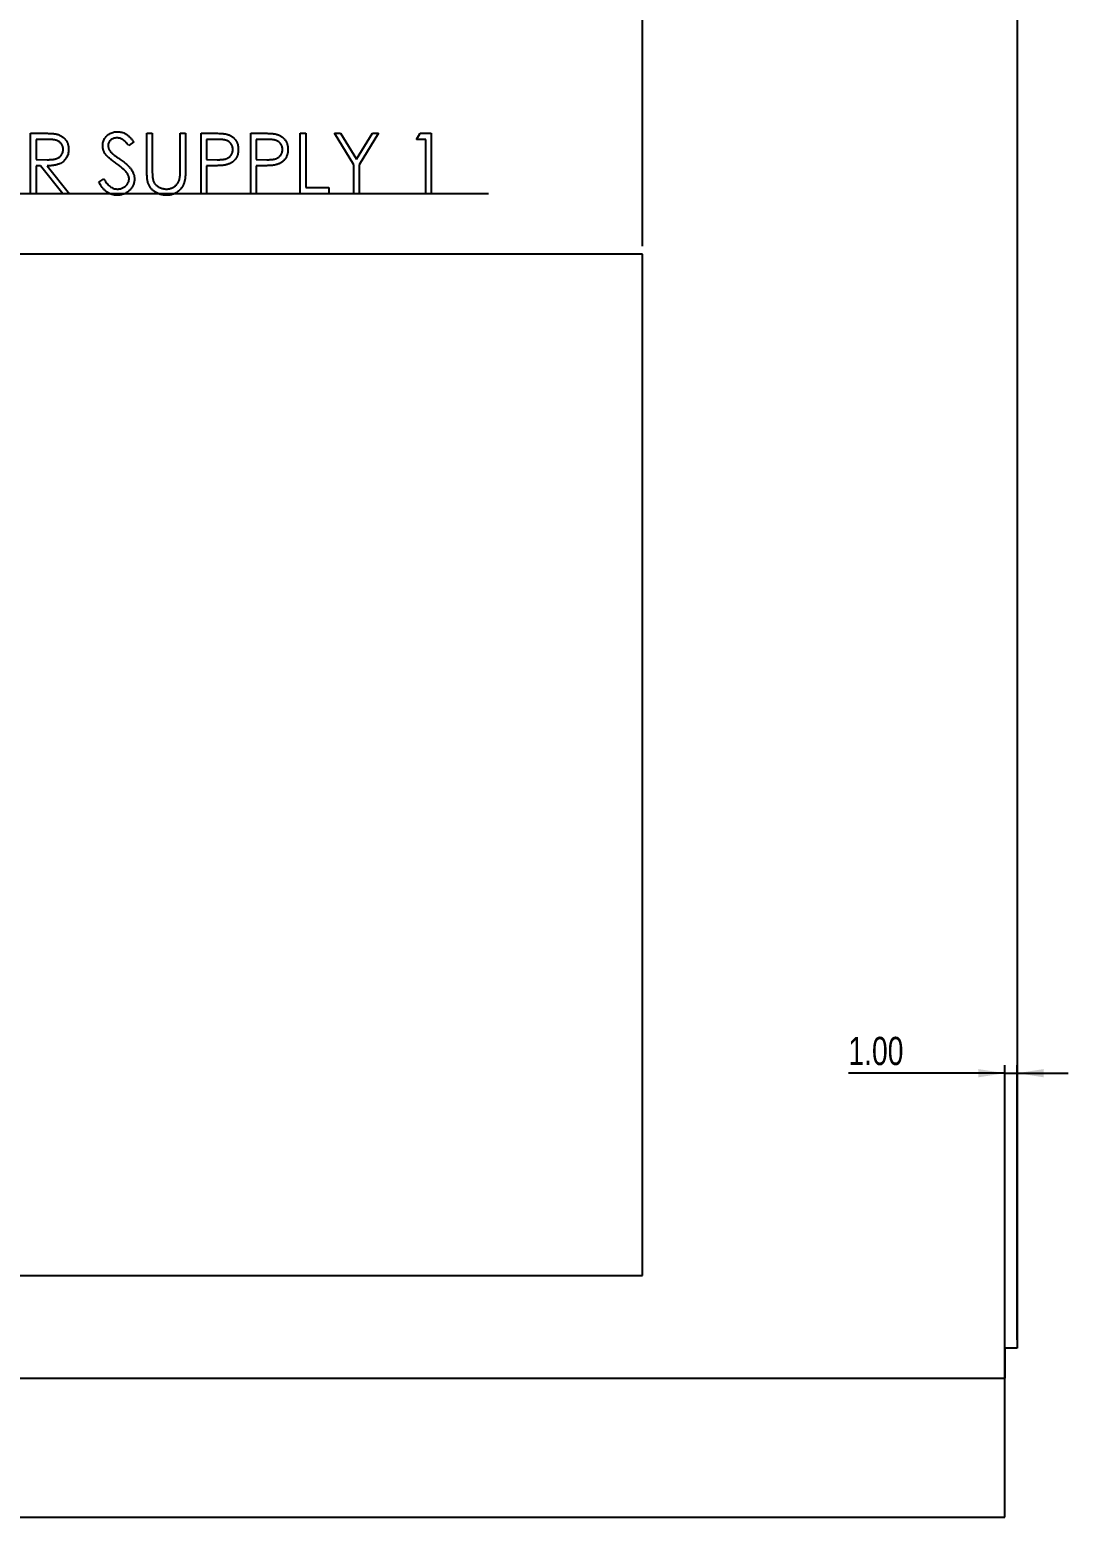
# Model space of a CAD drawing. Header units: millimetres. Extents: x 0 to 836, y 0 to 589.
# Drawn here: x 573.3 to 702.1, y 208.5 to 393.1 of the extents above; entities that cross this region are included whole.
import ezdxf

# ---------------------------------------------------------------- set-up
doc = ezdxf.new("R2010")
doc.units = ezdxf.units.MM
doc.layers.add('FORMAT', color=7, linetype='Continuous')
doc.styles.add('SLDTEXTSTYLE0', font='TXT', dxfattribs={"width": 0.75})
doc.dimstyles.new('SLDDIMSTYLE0', dxfattribs={"dimtxt": 3.5, "dimasz": 3.302, "dimexe": 0, "dimexo": 0.0625, "dimgap": 0.875, "dimtad": 1, "dimlfac": 0.666667, "dimrnd": 1e-09, "dimzin": 4, "dimdsep": 46, "dimtxsty": 'SLDTEXTSTYLE0', "dimsah": 1, "dimcen": 0.09, "dimadec": 0, "dimazin": 1, "dimtfac": 1, "dimtofl": 0, "dimtmove": 0, "dimatfit": 3, "dimfxl": 1, "dimfrac": 2, "dimtolj": 1, "dimtzin": 12, "dimarcsym": 0})
doc.dimstyles.new('SLDDIMSTYLE1', dxfattribs={"dimtxt": 3.5, "dimasz": 3.302, "dimexe": 0, "dimexo": 0.0625, "dimgap": 0.875, "dimtad": 1, "dimlfac": 0.666667, "dimrnd": 1e-09, "dimzin": 4, "dimdsep": 46, "dimtxsty": 'SLDTEXTSTYLE0', "dimsah": 1, "dimcen": 0.09, "dimadec": 0, "dimazin": 1, "dimtfac": 1, "dimtmove": 0, "dimatfit": 0, "dimfxl": 1, "dimfrac": 2, "dimtolj": 1, "dimtzin": 12, "dimarcsym": 0})

# ---------------------------------------------------------------- blocks, each defined once
blk = doc.blocks.new('_D_1')
at = {"layer": 'FORMAT'}
for p, q in [((58.29, 421.36), (58.29, 549.74)), ((58.29, 548.74), (694.29, 548.74)), ((694.29, 421.36), (694.29, 549.74))]:
    blk.add_line(p, q, dxfattribs=at)
for points in [[(58.29, 548.74), (61.59, 548.23), (61.59, 549.24)], [(694.29, 548.74), (690.99, 549.24), (690.99, 548.23)]]:
    blk.add_solid(points, dxfattribs=at)
at = {"layer": 'FORMAT', "insert": (369.18, 553.25), "char_height": 3.5, "attachment_point": 1, "style": 'SLDTEXTSTYLE0'}
blk.add_mtext('424.00', dxfattribs=at)
blk = doc.blocks.new('_D_2')
at = {"layer": 'FORMAT'}
for p, q in [((694.29, 224.56), (694.29, 264.62)), ((695.79, 230.51), (695.79, 264.62)), ((694.29, 263.62), (674.86, 263.62)), ((694.29, 263.62), (695.79, 263.62)), ((695.79, 263.62), (702.14, 263.62))]:
    blk.add_line(p, q, dxfattribs=at)
for points in [[(694.29, 263.62), (690.99, 264.13), (690.99, 263.11)], [(695.79, 263.62), (699.09, 263.11), (699.09, 264.13)]]:
    blk.add_solid(points, dxfattribs=at)
at = {"layer": 'FORMAT', "insert": (674.86, 268.13), "char_height": 3.5, "attachment_point": 1, "style": 'SLDTEXTSTYLE0'}
blk.add_mtext('1.00', dxfattribs=at)
blk = doc.blocks.new('_D_7')
at = {"layer": 'FORMAT'}
for p, q in [((528.01, 372.76), (528.01, 379.11)), ((630.21, 372.76), (527.01, 372.76)), ((528.01, 372.76), (528.01, 365.26)), ((546.83, 365.26), (527.01, 365.26)), ((528.01, 365.26), (528.01, 358.91))]:
    blk.add_line(p, q, dxfattribs=at)
for points in [[(528.01, 372.76), (528.52, 376.07), (527.51, 376.07)], [(528.01, 365.26), (527.51, 361.96), (528.52, 361.96)]]:
    blk.add_solid(points, dxfattribs=at)
at = {"layer": 'FORMAT', "insert": (523.5, 367.1), "char_height": 3.5, "attachment_point": 1, "rotation": 90, "style": 'SLDTEXTSTYLE0'}
blk.add_mtext('5.00', dxfattribs=at)
blk = doc.blocks.new('_D_65')
at = {"layer": 'FORMAT'}
for p, q in [((454.29, 467.76), (454.29, 445.93)), ((454.29, 446.93), (649.29, 446.93)), ((649.29, 366.26), (649.29, 447.93))]:
    blk.add_line(p, q, dxfattribs=at)
for points in [[(454.29, 446.93), (457.59, 446.42), (457.59, 447.44)], [(649.29, 446.93), (645.99, 447.44), (645.99, 446.42)]]:
    blk.add_solid(points, dxfattribs=at)
at = {"layer": 'FORMAT', "insert": (569.32, 451.44), "char_height": 3.5, "attachment_point": 1, "style": 'SLDTEXTSTYLE0'}
blk.add_mtext('130.00', dxfattribs=at)

msp = doc.modelspace()

# ---------------------------------------------------------------- linework, layer by layer
at = {"color": 7, "linetype": 'Continuous', "lineweight": 25}
for p, q in [((695.79008, 514.51361), (695.79008, 229.51361)), ((573.38624, 380.26361), (574.88714, 380.26361)), ((573.38624, 372.76361), (573.38624, 380.26361)), ((574.05932, 379.49438), (574.05932, 376.99438)), ((575.46557, 379.49438), (574.05932, 379.49438)), ((586.1747, 379.18639), (585.56623, 378.72515)), ((587.80932, 380.26361), (588.48239, 380.26361)), ((587.80932, 375.73386), (587.80932, 380.26361)), ((588.48239, 380.26361), (588.48239, 375.76992)), ((591.94393, 380.26361), (592.61701, 380.26361)), ((591.94393, 375.76992), (591.94393, 380.26361)), ((592.61701, 380.26361), (592.61701, 375.73386)), ((594.54008, 380.26361), (596.01094, 380.26361)), ((594.54008, 372.76361), (594.54008, 380.26361)), ((595.21316, 379.49438), (595.21316, 376.99438)), ((596.58486, 379.49438), (595.21316, 379.49438)), ((600.69393, 380.26361), (602.16478, 380.26361)), ((600.69393, 372.76361), (600.69393, 380.26361)), ((601.36701, 379.49438), (601.36701, 376.99438)), ((602.7387, 379.49438), (601.36701, 379.49438)), ((606.84778, 380.26361), (607.52085, 380.26361)), ((606.84778, 372.76361), (606.84778, 380.26361)), ((607.52085, 380.26361), (607.52085, 373.53284)), ((611.07855, 380.26361), (611.84928, 380.26361)), ((613.48239, 376.32881), (611.07855, 380.26361)), ((611.84928, 380.26361), (613.82043, 377.04095)), ((613.82043, 377.04095), (615.78858, 380.26361)), ((616.55932, 380.26361), (614.15547, 376.32881)), ((615.78858, 380.26361), (616.55932, 380.26361)), ((621.27085, 379.49438), (621.71106, 380.26361)), ((622.4247, 379.49438), (621.27085, 379.49438)), ((621.71106, 380.26361), (623.09778, 380.26361)), ((622.4247, 372.76361), (622.4247, 379.49438)), ((623.09778, 380.26361), (623.09778, 372.76361)), ((574.05932, 376.99438), (575.43251, 376.98386)), ((595.21316, 376.99438), (596.52626, 376.97785)), ((601.36701, 376.99438), (602.68011, 376.97785)), ((574.05932, 376.22515), (574.05932, 372.76361)), ((574.60619, 376.22515), (574.05932, 376.22515)), ((577.3616, 372.76361), (574.60619, 376.22515)), ((575.43852, 376.22515), (578.19393, 372.76361)), ((595.21316, 376.22515), (595.21316, 372.76361)), ((595.74952, 376.22515), (595.21316, 376.22515)), ((601.36701, 376.22515), (601.36701, 372.76361)), ((601.90337, 376.22515), (601.36701, 376.22515)), ((613.48239, 372.76361), (613.48239, 376.32881)), ((614.15547, 376.32881), (614.15547, 372.76361)), ((581.84778, 374.21042), (582.48179, 374.59053)), ((607.52085, 373.53284), (610.40547, 373.53284)), ((610.40547, 373.53284), (610.40547, 372.76361)), ((574.05932, 372.76361), (573.38624, 372.76361)), ((578.19393, 372.76361), (577.3616, 372.76361)), ((595.21316, 372.76361), (594.54008, 372.76361)), ((601.36701, 372.76361), (600.69393, 372.76361)), ((610.40547, 372.76361), (606.84778, 372.76361)), ((614.15547, 372.76361), (613.48239, 372.76361)), ((623.09778, 372.76361), (622.4247, 372.76361)), ((649.29008, 365.26361), (542.04008, 365.26361)), ((649.29008, 238.51361), (649.29008, 365.26361)), ((542.04008, 238.51361), (649.29008, 238.51361)), ((695.79008, 229.51361), (694.29008, 229.51361)), ((694.29008, 229.51361), (694.29008, 225.76361)), ((58.29008, 225.76361), (694.29008, 225.76361)), ((694.29008, 208.51361), (694.29008, 225.76361)), ((58.29008, 208.51361), (694.29008, 208.51361))]:
    msp.add_line(p, q, dxfattribs=at)
for points, knots in [([(582.32855, 378.70562), (582.33134, 378.78497), (582.33688, 378.94197), (582.38368, 379.17132), (582.45755, 379.39029), (582.56104, 379.59671), (582.69445, 379.78521), (582.84883, 379.95796), (583.03271, 380.10317), (583.23447, 380.23006), (583.4553, 380.32937), (583.68671, 380.40429), (583.92906, 380.44673), (584.09321, 380.45283), (584.1765, 380.45592)], [0, 0, 0, 0, 0.083785371, 0.165779888, 0.246280008, 0.327460928, 0.408796954, 0.489715241, 0.571376032, 0.655523321, 0.741019483, 0.826546761, 0.911988852, 1, 1, 1, 1]), ([(584.1765, 380.45592), (584.26488, 380.45287), (584.44064, 380.44681), (584.69918, 380.3941), (584.94809, 380.30688), (585.14833, 380.20791), (585.30504, 380.10905), (585.42455, 380.01901), (585.54566, 379.91535), (585.66934, 379.79779), (585.7935, 379.66527), (585.91998, 379.51867), (586.04908, 379.35891), (586.13213, 379.24485), (586.1747, 379.18639)], [0, 0, 0, 0, 0.107232799, 0.213251813, 0.318830447, 0.426793531, 0.483645951, 0.543603822, 0.60830765, 0.67712676, 0.750685636, 0.828713418, 0.912190348, 1, 1, 1, 1]), ([(574.88714, 380.26361), (574.9873, 380.26328), (575.17962, 380.26264), (575.45513, 380.25907), (575.70547, 380.24884), (575.93052, 380.24003), (576.13025, 380.22398), (576.3053, 380.20863), (576.45484, 380.18855), (576.54537, 380.16989), (576.58636, 380.16145)], [0, 0, 0, 0, 0.176257755, 0.338434414, 0.484822051, 0.617157578, 0.734698361, 0.837385184, 0.926372421, 1, 1, 1, 1]), ([(577.4247, 378.2594), (577.42212, 378.31972), (577.41702, 378.43924), (577.37534, 378.61421), (577.30487, 378.77936), (577.20989, 378.934), (577.09418, 379.07437), (576.9585, 379.19447), (576.80656, 379.29357), (576.66455, 379.3569), (576.53762, 379.39573), (576.42741, 379.42306), (576.30289, 379.44501), (576.16344, 379.4626), (576.00966, 379.47771), (575.84078, 379.4879), (575.65792, 379.49393), (575.53118, 379.49422), (575.46557, 379.49438)], [0, 0, 0, 0, 0.068814296, 0.136364825, 0.204019354, 0.273063739, 0.34291332, 0.410965444, 0.479168767, 0.549308007, 0.587651576, 0.630646669, 0.678878786, 0.731934299, 0.791111423, 0.85528319, 0.925085939, 1, 1, 1, 1]), ([(576.58636, 380.16145), (576.64123, 380.14789), (576.7498, 380.12106), (576.90612, 380.06436), (577.05508, 379.99875), (577.19606, 379.92169), (577.32835, 379.8326), (577.45332, 379.73302), (577.57153, 379.62351), (577.67821, 379.50129), (577.77879, 379.37307), (577.86362, 379.23442), (577.93675, 379.08943), (577.99497, 378.93663), (578.04185, 378.77749), (578.07491, 378.61059), (578.09474, 378.43667), (578.09675, 378.31805), (578.09778, 378.2579)], [0, 0, 0, 0, 0.0642168426, 0.1270637657, 0.1887445383, 0.2491321028, 0.3094525327, 0.3698266762, 0.4306501418, 0.4923519319, 0.5540721063, 0.6156897837, 0.6767977025, 0.7384390482, 0.8013169101, 0.8651845117, 0.9316413244, 1, 1, 1, 1]), ([(582.74772, 377.56379), (582.71456, 377.60793), (582.64936, 377.69475), (582.56329, 377.83045), (582.49013, 377.96935), (582.43278, 378.11185), (582.38449, 378.25592), (582.35201, 378.40346), (582.33167, 378.5538), (582.32959, 378.65497), (582.32855, 378.70562)], [0, 0, 0, 0, 0.133506769, 0.2625589787, 0.3882644471, 0.5126673547, 0.63372227, 0.7553938601, 0.8775529451, 1, 1, 1, 1]), ([(584.10138, 379.68669), (584.0239, 379.68409), (583.87449, 379.67908), (583.66237, 379.6244), (583.47146, 379.53829), (583.30742, 379.41762), (583.17084, 379.27464), (583.07204, 379.11012), (583.01257, 378.92844), (583.00532, 378.80171), (583.00162, 378.73717)], [0, 0, 0, 0, 0.143073084, 0.275902964, 0.402370856, 0.528413645, 0.650356379, 0.765895086, 0.880774131, 1, 1, 1, 1]), ([(583.00162, 378.73717), (583.00247, 378.69699), (583.00415, 378.61656), (583.02767, 378.49773), (583.05788, 378.37921), (583.10576, 378.26152), (583.17186, 378.1426), (583.25865, 378.02041), (583.36797, 377.89387), (583.4517, 377.81157), (583.49591, 377.76812)], [0, 0, 0, 0, 0.107285214, 0.214745861, 0.32293856, 0.434116163, 0.553412311, 0.686072985, 0.834255992, 1, 1, 1, 1]), ([(585.56623, 378.72515), (585.52948, 378.77248), (585.45873, 378.86363), (585.35131, 378.99129), (585.25006, 379.10789), (585.15031, 379.20917), (585.05733, 379.30068), (584.96707, 379.37902), (584.88086, 379.44497), (584.77218, 379.51535), (584.63564, 379.58511), (584.46425, 379.64415), (584.28513, 379.67962), (584.16314, 379.68431), (584.10138, 379.68669)], [0, 0, 0, 0, 0.098469431, 0.189629101, 0.274184089, 0.352183161, 0.423198873, 0.488550946, 0.548473346, 0.601440164, 0.701198082, 0.799591802, 0.898545098, 1, 1, 1, 1]), ([(596.01094, 380.26361), (596.1121, 380.2635), (596.30594, 380.26328), (596.5839, 380.25682), (596.83635, 380.2482), (597.06275, 380.23623), (597.26378, 380.2221), (597.43855, 380.20227), (597.58842, 380.18157), (597.67822, 380.16053), (597.71917, 380.15093)], [0, 0, 0, 0, 0.176955752, 0.33905508, 0.486318225, 0.618780923, 0.735618828, 0.838742477, 0.926457068, 1, 1, 1, 1]), ([(598.48239, 378.24889), (598.47969, 378.30918), (598.47431, 378.42905), (598.43433, 378.60471), (598.36715, 378.77236), (598.27403, 378.92873), (598.16102, 379.07057), (598.02966, 379.19377), (597.88027, 379.29282), (597.74131, 379.35675), (597.61788, 379.39578), (597.51067, 379.42309), (597.38962, 379.4449), (597.25469, 379.46255), (597.10692, 379.47767), (596.94506, 379.48792), (596.7697, 379.49393), (596.64796, 379.49422), (596.58486, 379.49438)], [0, 0, 0, 0, 0.070043755, 0.139238317, 0.208197455, 0.279173374, 0.349986812, 0.418353846, 0.487609584, 0.557411073, 0.595330157, 0.637964052, 0.685912778, 0.738185165, 0.796102647, 0.858516544, 0.926657726, 1, 1, 1, 1]), ([(597.71917, 380.15093), (597.77101, 380.13674), (597.87348, 380.10869), (598.02112, 380.05252), (598.1616, 379.98592), (598.29538, 379.91001), (598.42083, 379.82154), (598.53981, 379.7241), (598.65128, 379.61543), (598.75461, 379.49676), (598.84951, 379.37007), (598.93122, 379.23348), (598.99963, 379.08928), (599.05831, 378.93758), (599.10054, 378.7771), (599.13236, 378.60896), (599.15255, 378.43317), (599.15448, 378.31304), (599.15547, 378.25189)], [0, 0, 0, 0, 0.0624813386, 0.1234903827, 0.1834110942, 0.243153221, 0.3021267354, 0.3617096708, 0.4218422917, 0.4829319014, 0.5445522544, 0.60568072, 0.6676797383, 0.7299843875, 0.7945509213, 0.8603456197, 0.9289073563, 1, 1, 1, 1]), ([(602.16478, 380.26361), (602.26595, 380.2635), (602.45979, 380.26328), (602.73775, 380.25682), (602.9902, 380.2482), (603.21659, 380.23623), (603.41763, 380.2221), (603.59239, 380.20227), (603.74226, 380.18157), (603.83206, 380.16053), (603.87302, 380.15093)], [0, 0, 0, 0, 0.176955752, 0.33905508, 0.486318225, 0.618780923, 0.735618828, 0.838742477, 0.926457068, 1, 1, 1, 1]), ([(604.63624, 378.24889), (604.63353, 378.30918), (604.62815, 378.42905), (604.58818, 378.60471), (604.521, 378.77236), (604.42788, 378.92873), (604.31486, 379.07057), (604.18351, 379.19377), (604.03412, 379.29282), (603.89516, 379.35675), (603.77173, 379.39578), (603.66452, 379.42309), (603.54347, 379.4449), (603.40854, 379.46255), (603.26077, 379.47767), (603.0989, 379.48792), (602.92355, 379.49393), (602.80181, 379.49422), (602.7387, 379.49438)], [0, 0, 0, 0, 0.070043755, 0.139238317, 0.208197455, 0.279173374, 0.349986812, 0.418353846, 0.487609584, 0.557411073, 0.595330157, 0.637964052, 0.685912778, 0.738185165, 0.796102647, 0.858516544, 0.926657726, 1, 1, 1, 1]), ([(603.87302, 380.15093), (603.92486, 380.13674), (604.02733, 380.10869), (604.17497, 380.05252), (604.31544, 379.98592), (604.44922, 379.91001), (604.57467, 379.82154), (604.69366, 379.7241), (604.80513, 379.61543), (604.90846, 379.49676), (605.00336, 379.37007), (605.08506, 379.23348), (605.15348, 379.08928), (605.21216, 378.93758), (605.25439, 378.7771), (605.2862, 378.60896), (605.3064, 378.43317), (605.30833, 378.31304), (605.30932, 378.25189)], [0, 0, 0, 0, 0.062481339, 0.123490383, 0.183411094, 0.243153221, 0.302126735, 0.361709671, 0.421842292, 0.482931901, 0.544552254, 0.60568072, 0.667679738, 0.729984388, 0.794550921, 0.86034562, 0.928907356, 1, 1, 1, 1]), ([(575.43251, 376.98386), (575.49663, 376.98383), (575.6209, 376.98378), (575.80069, 376.99234), (575.96809, 377.00207), (576.12246, 377.01696), (576.26387, 377.03616), (576.39226, 377.06016), (576.50783, 377.08813), (576.64261, 377.13142), (576.79312, 377.2), (576.95668, 377.29979), (577.09597, 377.42529), (577.21365, 377.56881), (577.30822, 377.7266), (577.37489, 377.89678), (577.41719, 378.07504), (577.42218, 378.19757), (577.4247, 378.2594)], [0, 0, 0, 0, 0.07166815, 0.138913286, 0.20118457, 0.259124428, 0.312255041, 0.36068151, 0.405086143, 0.445101659, 0.51877778, 0.589461579, 0.658462242, 0.727283218, 0.796322487, 0.863174893, 0.930949381, 1, 1, 1, 1]), ([(578.09778, 378.2579), (578.09463, 378.15797), (578.08849, 377.96297), (578.03122, 377.67999), (577.93741, 377.41601), (577.80815, 377.17137), (577.64353, 376.95085), (577.4457, 376.75716), (577.21452, 376.59507), (576.99931, 376.48267), (576.80921, 376.41069), (576.65271, 376.36004), (576.482, 376.32091), (576.2987, 376.28585), (576.10207, 376.25938), (575.89256, 376.24), (575.67003, 376.22788), (575.51716, 376.22608), (575.43852, 376.22515)], [0, 0, 0, 0, 0.078780236, 0.153720644, 0.22671353, 0.299191166, 0.371189997, 0.443006414, 0.516689173, 0.593217217, 0.633872918, 0.676989142, 0.722899506, 0.771958611, 0.824211323, 0.879378651, 0.937948119, 1, 1, 1, 1]), ([(583.97668, 376.54366), (583.89777, 376.59986), (583.74691, 376.70732), (583.53592, 376.8668), (583.34726, 377.01261), (583.18175, 377.14612), (583.03946, 377.26734), (582.91928, 377.37513), (582.82427, 377.47238), (582.77144, 377.53546), (582.74772, 377.56379)], [0, 0, 0, 0, 0.181535301, 0.347081672, 0.495567816, 0.628357302, 0.74551967, 0.845830751, 0.930781807, 1, 1, 1, 1]), ([(583.49591, 377.76812), (583.51233, 377.75347), (583.55133, 377.71866), (583.62264, 377.66168), (583.7168, 377.59138), (583.83137, 377.50441), (583.96844, 377.40352), (584.12804, 377.29001), (584.30838, 377.16018), (584.43636, 377.06942), (584.50403, 377.02142)], [0, 0, 0, 0, 0.052594282, 0.124951974, 0.218093899, 0.333502411, 0.468789179, 0.624937586, 0.801683048, 1, 1, 1, 1]), ([(584.50403, 377.02142), (584.58543, 376.96219), (584.74304, 376.8475), (584.96731, 376.67518), (585.17065, 376.50665), (585.35379, 376.34298), (585.51852, 376.18542), (585.66303, 376.03207), (585.78879, 375.88403), (585.92417, 375.69423), (586.06251, 375.46113), (586.18131, 375.17553), (586.25622, 374.88883), (586.26602, 374.69613), (586.27085, 374.60105)], [0, 0, 0, 0, 0.09697231, 0.187773439, 0.272396139, 0.351320997, 0.424334774, 0.491908784, 0.55423322, 0.611267658, 0.716347845, 0.814540086, 0.908495456, 1, 1, 1, 1]), ([(596.52626, 376.97785), (596.59038, 376.97782), (596.71415, 376.97775), (596.89294, 376.98629), (597.05882, 376.99615), (597.21127, 377.01059), (597.35037, 377.03099), (597.47634, 377.05159), (597.58821, 377.08138), (597.71914, 377.1215), (597.86503, 377.18993), (598.02375, 377.28925), (598.15826, 377.41585), (598.27465, 377.5582), (598.36702, 377.71655), (598.43464, 377.88599), (598.47437, 378.06476), (598.4797, 378.18709), (598.48239, 378.24889)], [0, 0, 0, 0, 0.072538371, 0.140033831, 0.202495681, 0.260575056, 0.313228338, 0.361583194, 0.404878361, 0.444127437, 0.516399693, 0.586506671, 0.655085374, 0.724383783, 0.793973529, 0.861637682, 0.930110942, 1, 1, 1, 1]), ([(599.15547, 378.25189), (599.15457, 378.19022), (599.1528, 378.06957), (599.13159, 377.89306), (599.10303, 377.72437), (599.05911, 377.5639), (599.00158, 377.41258), (598.9341, 377.2681), (598.8527, 377.13293), (598.75918, 377.00657), (598.65514, 376.88891), (598.54103, 376.78079), (598.4173, 376.68285), (598.28435, 376.59488), (598.14089, 376.5189), (597.98908, 376.45085), (597.82762, 376.3937), (597.71588, 376.36363), (597.65907, 376.34834)], [0, 0, 0, 0, 0.070118894, 0.137192353, 0.202016181, 0.264631407, 0.326116547, 0.386010305, 0.445811847, 0.505297697, 0.564633278, 0.624282625, 0.683902032, 0.743952771, 0.805387731, 0.868388031, 0.933084028, 1, 1, 1, 1]), ([(602.68011, 376.97785), (602.74422, 376.97782), (602.86799, 376.97775), (603.04679, 376.98629), (603.21266, 376.99615), (603.36512, 377.01059), (603.50421, 377.03099), (603.63019, 377.05159), (603.74206, 377.08138), (603.87299, 377.1215), (604.01888, 377.18993), (604.17759, 377.28925), (604.3121, 377.41585), (604.4285, 377.5582), (604.52087, 377.71655), (604.58849, 377.88599), (604.62822, 378.06476), (604.63355, 378.18709), (604.63624, 378.24889)], [0, 0, 0, 0, 0.072538371, 0.140033831, 0.202495681, 0.260575056, 0.313228338, 0.361583194, 0.404878361, 0.444127437, 0.516399693, 0.586506671, 0.655085374, 0.724383783, 0.793973529, 0.861637682, 0.930110942, 1, 1, 1, 1]), ([(605.30932, 378.25189), (605.30841, 378.19022), (605.30665, 378.06957), (605.28544, 377.89306), (605.25687, 377.72437), (605.21295, 377.5639), (605.15543, 377.41258), (605.08794, 377.2681), (605.00655, 377.13293), (604.91302, 377.00657), (604.80899, 376.88891), (604.69487, 376.78079), (604.57114, 376.68285), (604.4382, 376.59488), (604.29473, 376.5189), (604.14293, 376.45085), (603.98146, 376.3937), (603.86973, 376.36363), (603.81292, 376.34834)], [0, 0, 0, 0, 0.070118894, 0.137192353, 0.202016181, 0.264631407, 0.326116547, 0.386010305, 0.445811847, 0.505297697, 0.564633278, 0.624282625, 0.683902032, 0.743952771, 0.805387731, 0.868388031, 0.933084028, 1, 1, 1, 1]), ([(585.32885, 375.34774), (585.29527, 375.3907), (585.22477, 375.48089), (585.10358, 375.61513), (584.96136, 375.75359), (584.803, 375.90158), (584.62271, 376.05219), (584.42615, 376.21263), (584.2083, 376.37677), (584.05552, 376.48686), (583.97668, 376.54366)], [0, 0, 0, 0, 0.090279215, 0.189529918, 0.299197872, 0.418925887, 0.548376285, 0.68813637, 0.839083502, 1, 1, 1, 1]), ([(585.59778, 374.61157), (585.59462, 374.67401), (585.5882, 374.80095), (585.53391, 374.98824), (585.44852, 375.17358), (585.36975, 375.28822), (585.32885, 375.34774)], [0, 0, 0, 0, 0.234723374, 0.477158319, 0.728556284, 1, 1, 1, 1]), ([(587.94303, 374.15333), (587.93194, 374.19326), (587.90787, 374.27986), (587.8821, 374.42319), (587.86044, 374.58822), (587.84007, 374.77497), (587.82805, 374.98358), (587.81752, 375.21395), (587.80924, 375.46638), (587.80929, 375.64221), (587.80932, 375.73386)], [0, 0, 0, 0, 0.078129865, 0.169465417, 0.274335291, 0.392110163, 0.52368733, 0.668365421, 0.827131902, 1, 1, 1, 1]), ([(588.48239, 375.76992), (588.48229, 375.70632), (588.4821, 375.58562), (588.48337, 375.41383), (588.48693, 375.26111), (588.48917, 375.12685), (588.49416, 375.01169), (588.49822, 374.91499), (588.50345, 374.83722), (588.50974, 374.79183), (588.51244, 374.77232)], [0, 0, 0, 0, 0.191078592, 0.362604556, 0.51609875, 0.650038026, 0.765976721, 0.862374026, 0.940842058, 1, 1, 1, 1]), ([(588.51244, 374.77232), (588.52353, 374.70194), (588.5451, 374.56513), (588.60006, 374.37033), (588.67681, 374.19476), (588.76776, 374.03295), (588.88761, 373.8894), (589.03119, 373.75716), (589.20514, 373.64151), (589.39856, 373.53576), (589.60703, 373.45076), (589.82005, 373.38649), (590.03443, 373.34732), (590.17795, 373.34278), (590.24922, 373.34053)], [0, 0, 0, 0, 0.086315004, 0.167766466, 0.244432684, 0.318134662, 0.391884107, 0.47006805, 0.553904179, 0.644339498, 0.736874663, 0.826168364, 0.913678595, 1, 1, 1, 1]), ([(592.61701, 375.73386), (592.61646, 375.65222), (592.6154, 375.4929), (592.60618, 375.25943), (592.59149, 375.03796), (592.57073, 374.82846), (592.54322, 374.63167), (592.51263, 374.44587), (592.47368, 374.2724), (592.42818, 374.1099), (592.37616, 373.95522), (592.30879, 373.80842), (592.23288, 373.66503), (592.14285, 373.52723), (592.04168, 373.3944), (591.92714, 373.26735), (591.80302, 373.14405), (591.66725, 373.02767), (591.52207, 372.92093), (591.36791, 372.82708), (591.20596, 372.74774), (591.03664, 372.68244), (590.85987, 372.63334), (590.67566, 372.59675), (590.48357, 372.57596), (590.35293, 372.57287), (590.28678, 372.5713)], [0, 0, 0, 0, 0.054858035, 0.107058792, 0.156978355, 0.203992277, 0.248491536, 0.290483314, 0.330489004, 0.367885926, 0.403858131, 0.440009343, 0.476295011, 0.512792295, 0.550484825, 0.588381116, 0.627645327, 0.667979464, 0.708432758, 0.748602302, 0.789087777, 0.829461205, 0.870371045, 0.912214227, 0.955546575, 1, 1, 1, 1]), ([(591.86731, 374.60556), (591.87374, 374.63202), (591.88806, 374.69098), (591.90145, 374.79067), (591.91539, 374.90829), (591.92507, 375.04469), (591.9345, 375.19941), (591.94014, 375.37325), (591.94275, 375.56558), (591.94352, 375.69981), (591.94393, 375.76992)], [0, 0, 0, 0, 0.069835104, 0.155620755, 0.257801557, 0.373811234, 0.506402493, 0.655564458, 0.820079282, 1, 1, 1, 1]), ([(597.65907, 376.34834), (597.61209, 376.33835), (597.50911, 376.31645), (597.33952, 376.29201), (597.14207, 376.27114), (596.91702, 376.2555), (596.66458, 376.2421), (596.38461, 376.23146), (596.07657, 376.22561), (595.8617, 376.22531), (595.74952, 376.22515)], [0, 0, 0, 0, 0.075173117, 0.164746258, 0.268016881, 0.385911876, 0.517789479, 0.663690977, 0.824413221, 1, 1, 1, 1]), ([(603.81292, 376.34834), (603.76593, 376.33835), (603.66296, 376.31645), (603.49337, 376.29201), (603.29591, 376.27114), (603.07086, 376.2555), (602.81843, 376.2421), (602.53846, 376.23146), (602.23041, 376.22561), (602.01555, 376.22531), (601.90337, 376.22515)], [0, 0, 0, 0, 0.075173117, 0.164746258, 0.268016881, 0.385911876, 0.517789479, 0.663690977, 0.824413221, 1, 1, 1, 1]), ([(584.12843, 372.5713), (584.07178, 372.5724), (583.9592, 372.57457), (583.79268, 372.59382), (583.62952, 372.62105), (583.47178, 372.66428), (583.31741, 372.71673), (583.16709, 372.78131), (583.02076, 372.85871), (582.87758, 372.9472), (582.73792, 373.05018), (582.60309, 373.17012), (582.46867, 373.30372), (582.33863, 373.4546), (582.21033, 373.62032), (582.0863, 373.80244), (581.96398, 373.99996), (581.88724, 374.13896), (581.84778, 374.21042)], [0, 0, 0, 0, 0.057208269, 0.11369606, 0.169177916, 0.224159217, 0.278719878, 0.333794217, 0.389241459, 0.445822073, 0.503704281, 0.564293892, 0.627975416, 0.69503826, 0.765372726, 0.839611443, 0.91753775, 1, 1, 1, 1]), ([(582.48179, 374.59053), (582.54076, 374.49182), (582.65374, 374.3027), (582.84221, 374.04715), (583.03749, 373.82994), (583.24104, 373.65235), (583.45161, 373.51253), (583.67057, 373.41353), (583.8972, 373.35178), (584.05143, 373.34428), (584.12843, 373.34053)], [0, 0, 0, 0, 0.1590042985, 0.3046460999, 0.4385469046, 0.5623222988, 0.6774325425, 0.7868973929, 0.8936108891, 1, 1, 1, 1]), ([(584.12843, 373.34053), (584.19418, 373.34236), (584.32455, 373.34599), (584.51647, 373.38088), (584.70286, 373.43448), (584.87987, 373.51124), (585.04508, 373.60411), (585.18995, 373.71628), (585.31519, 373.84186), (585.41764, 373.98197), (585.49624, 374.13265), (585.55665, 374.28731), (585.59018, 374.44839), (585.59523, 374.55684), (585.59778, 374.61157)], [0, 0, 0, 0, 0.091263605, 0.180930311, 0.27008822, 0.360156133, 0.448342532, 0.532665842, 0.613833704, 0.693981527, 0.772715977, 0.849335172, 0.923967327, 1, 1, 1, 1]), ([(586.27085, 374.60105), (586.26945, 374.53381), (586.26666, 374.40064), (586.2346, 374.20509), (586.18763, 374.01517), (586.11683, 373.83321), (586.03043, 373.6559), (585.92078, 373.48789), (585.7937, 373.32545), (585.64791, 373.17291), (585.48838, 373.03288), (585.31977, 372.90832), (585.14181, 372.80446), (584.95545, 372.71971), (584.76066, 372.65342), (584.5575, 372.60539), (584.34564, 372.57592), (584.20164, 372.57286), (584.12843, 372.5713)], [0, 0, 0, 0, 0.061484255, 0.121774528, 0.18091956, 0.240256115, 0.300114444, 0.361145948, 0.423500582, 0.488669361, 0.553954105, 0.617581261, 0.680238427, 0.742187389, 0.804663212, 0.868258989, 0.933020257, 1, 1, 1, 1]), ([(590.28678, 372.5713), (590.21463, 372.57298), (590.07308, 372.57628), (589.8645, 372.59519), (589.66454, 372.6308), (589.47109, 372.67614), (589.28678, 372.73868), (589.10916, 372.81175), (588.94124, 372.90148), (588.78033, 373.00133), (588.6307, 373.11366), (588.49335, 373.23611), (588.36804, 373.36669), (588.2569, 373.50684), (588.15807, 373.65545), (588.07293, 373.81295), (587.99983, 373.97927), (587.9621, 374.09489), (587.94303, 374.15333)], [0, 0, 0, 0, 0.071174504, 0.139644122, 0.206317224, 0.27137324, 0.335418084, 0.398076345, 0.460607915, 0.522969511, 0.584715724, 0.64489494, 0.704290561, 0.76299819, 0.821087431, 0.880103891, 0.939388488, 1, 1, 1, 1]), ([(590.24922, 373.34053), (590.31041, 373.34283), (590.43243, 373.34742), (590.61372, 373.37584), (590.7903, 373.42706), (590.96301, 373.49314), (591.12491, 373.58046), (591.27607, 373.68132), (591.41099, 373.79963), (591.53412, 373.93056), (591.64134, 374.07829), (591.73427, 374.2396), (591.8104, 374.41692), (591.84799, 374.54154), (591.86731, 374.60556)], [0, 0, 0, 0, 0.082890648, 0.165302541, 0.247761876, 0.331527711, 0.415279813, 0.49636623, 0.577151348, 0.65778254, 0.739321642, 0.823793082, 0.909475953, 1, 1, 1, 1])]:
    msp.add_open_spline(points, degree=3, knots=knots, dxfattribs=at)

# ---------------------------------------------------------------- dimensions: what is measured, and where the dimension line sits
at = {"layer": 'FORMAT'}
for base, p1, p2, dimstyle, picture, middle in [((694.29008, 551.51361), (58.29008, 208.51361), (694.29008, 208.51361), 'SLDDIMSTYLE0', '_D_1', (376.29008, 551.51361)), ((649.29008, 449.70606), (454.29008, 468.76361), (649.29008, 365.26361), 'SLDDIMSTYLE0', '_D_65', (576.42913, 449.70606)), ((695.79008, 266.39684), (694.29008, 229.51361), (695.79008, 229.51361), 'SLDDIMSTYLE1', '_D_2', (679.39001, 266.39684))]:
    dim = msp.add_linear_dim(base=base, p1=p1, p2=p2, dimstyle=dimstyle, dxfattribs=at)
    dim.commit()
    dim.dimension.update_dxf_attribs({"geometry": picture, "text_midpoint": middle, "dimtype": 160})
dim = msp.add_linear_dim(base=(525.23654, 365.26361), p1=(542.04008, 372.76361), p2=(542.04008, 365.26361), angle=90, dimstyle='SLDDIMSTYLE1', dxfattribs=at)
dim.commit()
dim.dimension.update_dxf_attribs({"geometry": '_D_7', "text_midpoint": (525.23654, 371.62274), "dimtype": 160})

doc.saveas('drawing.dxf')
